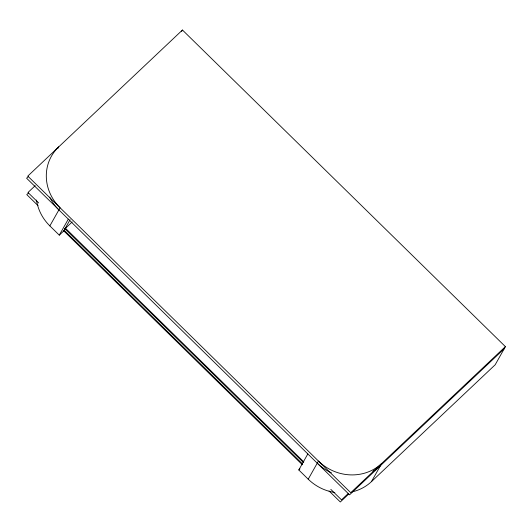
<?xml version="1.0" encoding="UTF-8"?>
<svg xmlns="http://www.w3.org/2000/svg" width="532" height="532" viewBox="0 0 532 532"><rect width="100%" height="100%" fill="white"/><g stroke="black" fill="none" stroke-linecap="round" stroke-linejoin="round"><path stroke-width="0.8" d="M57.928 148.302L58.726 146.885A45.459 42.294 29.4 0 0 60.089 207.766L49.862 225.907L59.285 235.144L64.312 230.396L65.502 228.281L303.832 461.929M59.285 235.144L68.315 219.118M63.793 230.881L70.084 219.723M181.665 31.435L182.456 30.025L505.4 346.631L495.179 364.772L371.442 481.64A45.459 42.294 29.4 0 1 352.211 491.874M334.854 492.519A45.459 42.294 29.4 0 1 308.221 479.192L298.798 469.956L307.829 453.929M308.221 479.192L318.442 461.051A45.459 42.294 29.4 0 0 381.67 463.492L371.442 481.64M182.456 30.025L27.79 176.105L350.734 492.712L505.4 346.631M28.415 176.511L26.6 178.22L349.544 494.827L504.21 348.746M35.205 185.668L27.983 192.491L38.65 202.945M28.595 192.897L26.786 194.606L38.051 205.645M64.984 228.767L72.206 221.944M298.798 469.956L299.928 468.892M348.127 493.603L341.504 499.861L330.838 489.4M348.739 494.015L340.314 501.975L329.055 490.936M64.731 228.514L303.572 462.674M64.312 230.396L302.642 464.05M63.534 230.629L302.382 464.788M49.862 225.907A45.459 42.294 29.4 0 1 36.508 200.039M58.892 209.881A45.459 42.294 29.4 0 1 49.629 197.119M380.473 465.613A45.459 42.294 29.4 0 1 372.852 471.279M331.416 472.815A45.459 42.294 29.4 0 1 317.252 463.166"/></g></svg>
